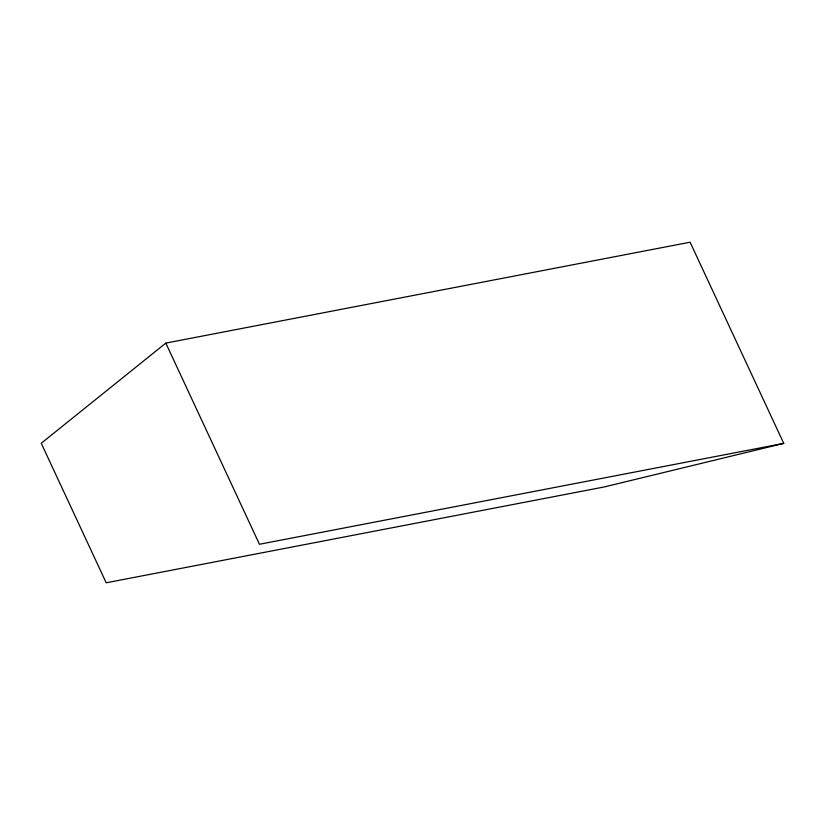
<?xml version="1.0" encoding="UTF-8"?>
<svg xmlns="http://www.w3.org/2000/svg" width="825" height="825" viewBox="0 0 825 825"><rect width="100%" height="100%" fill="white"/><g stroke="black" fill="none" stroke-linecap="round" stroke-linejoin="round"><path stroke-width="1.24" d="M165.815 343.097L41.25 443.262L106.198 582.79L604.271 486.946L783.75 443.386L690.102 242.21L165.815 343.097L259.462 544.273L783.75 443.386"/></g></svg>
